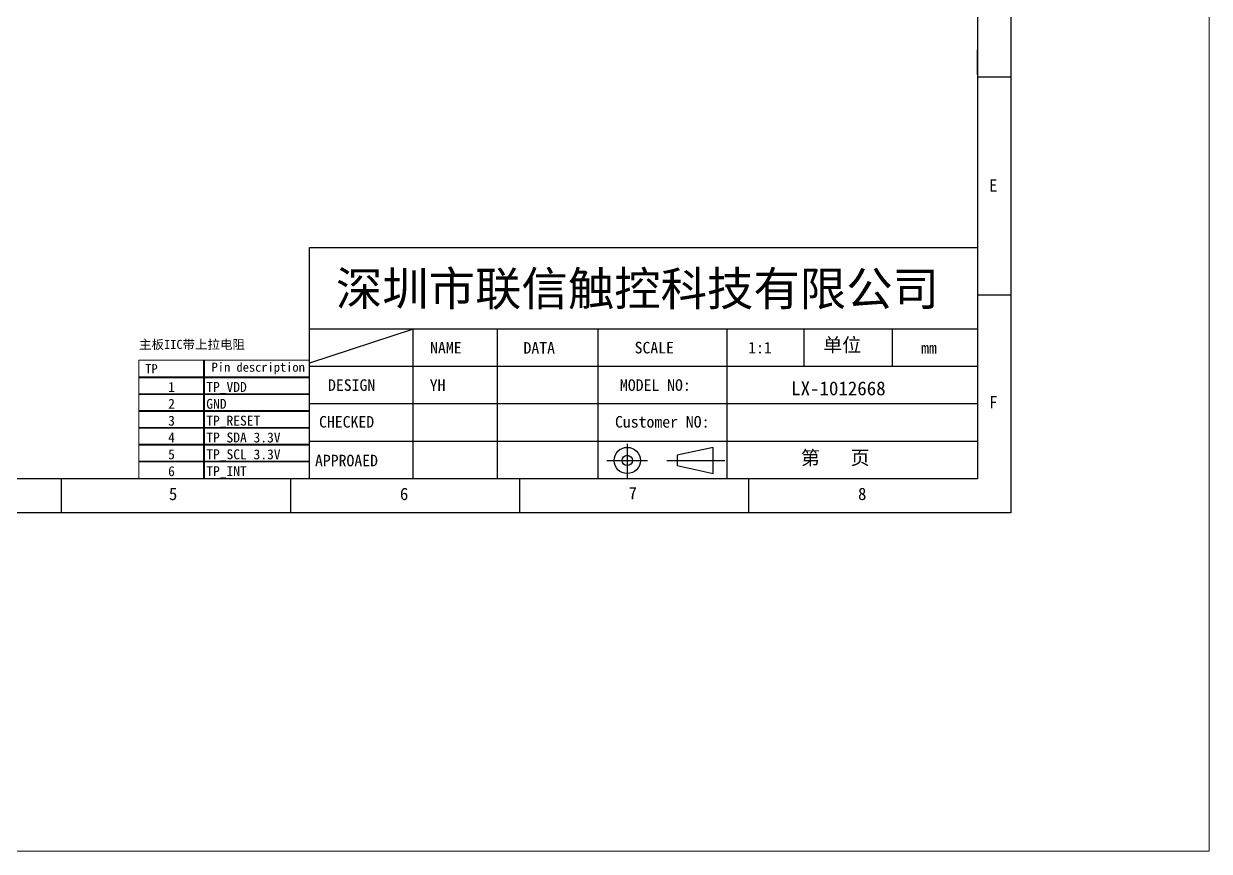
# Model space of a CAD drawing. Header units: millimetres. Extents: x 20850 to 34255, y -4073 to 3090.
# Drawn here: x 23846 to 24468, y 2016 to 2451 of the extents above; entities that cross this region are included whole.
import ezdxf
from ezdxf.enums import TextEntityAlignment as Align

# ---------------------------------------------------------------- set-up
doc = ezdxf.new("R2010")
doc.units = ezdxf.units.MM
doc.header["$LTSCALE"] = 0.2
doc.styles.add('WMF-宋体0', font='')
doc.styles.add('宋体', font='', dxfattribs={"height": 3})
doc.styles.add('宋体3.5', font='', dxfattribs={"height": 3.5})
doc.styles.get('WMF-宋体0').set_extended_font_data('NSimSun')
doc.styles.get('宋体').set_extended_font_data('SimSun')
doc.styles.get('宋体3.5').set_extended_font_data('SimSun')

msp = doc.modelspace()

# ---------------------------------------------------------------- linework, layer by layer
for p, q in [((24364.0917, 2881.809), (24364.0917, 2194.2849)), ((24346.7089, 2859.4505), (24346.7089, 2212.1425)), ((24346.7089, 2424.5902), (24346.7089, 2437.5522)), ((24346.7089, 2423.4608), (24364.0917, 2423.4608)), ((23995.8125, 2333.6305), (24005.1677, 2333.6305)), ((23995.8125, 2212.1425), (23995.8125, 2333.6305)), ((24005.1677, 2333.6305), (24346.7089, 2333.6305)), ((24346.7089, 2333.6305), (24346.7089, 2212.1425)), ((24346.7089, 2320.5415), (24346.7089, 2212.1425)), ((24346.7089, 2308.8737), (24364.0917, 2308.8737)), ((24005.1677, 2290.8523), (23995.8125, 2290.8523)), ((24050.3066, 2290.8523), (23995.8125, 2272.8865)), ((24346.7089, 2290.8523), (24005.1677, 2290.8523)), ((24050.3066, 2212.1425), (24050.3066, 2290.8523)), ((24094.3983, 2290.8523), (24094.3983, 2212.1425)), ((24147.3603, 2290.8523), (24147.3603, 2212.1425)), ((24214.9675, 2290.8523), (24214.9675, 2212.1425)), ((24255.5079, 2290.8523), (24255.5079, 2271.1748)), ((24301.8164, 2290.8523), (24301.8164, 2271.1748)), ((24005.1677, 2271.1748), (23995.8125, 2271.1748)), ((24346.7089, 2271.1748), (24005.1677, 2271.1748)), ((24005.1677, 2251.4974), (23995.8125, 2251.4974)), ((24346.7089, 2251.4974), (24005.1677, 2251.4974)), ((24005.1677, 2231.8199), (23995.8125, 2231.8199)), ((24346.7089, 2231.8199), (24005.1677, 2231.8199)), ((24162.735, 2230.4787), (24162.735, 2212.7124)), ((24207.7591, 2228.6604), (24188.8687, 2224.4831)), ((24188.8687, 2224.4831), (24188.8687, 2219.0521)), ((24207.7591, 2214.8748), (24207.7591, 2228.6604)), ((24151.996, 2221.7676), (24173.3087, 2221.7676)), ((24183.485, 2221.7676), (24213.9309, 2221.7676)), ((24188.8687, 2219.0521), (24207.7591, 2214.8748)), ((24346.7089, 2212.1425), (23384.2858, 2212.1425)), ((23865.4929, 2212.1425), (23865.4929, 2194.2849)), ((23985.7947, 2212.1425), (23985.7947, 2194.2849)), ((24346.7089, 2212.1425), (23995.8125, 2212.1425)), ((24106.0965, 2212.1425), (24106.0965, 2194.2849)), ((24226.3982, 2212.1425), (24226.3982, 2194.2849)), ((24364.0917, 2194.2849), (23359.4131, 2194.2849))]:
    msp.add_line(p, q)
at = {"color": 0, "lineweight": 0}
for p, q in [((23906.2316, 2274.5426), (23940.6914, 2274.5426)), ((23940.6914, 2265.2292), (23940.6914, 2274.5426)), ((23906.2316, 2265.2292), (23940.6914, 2265.2292))]:
    msp.add_line(p, q, dxfattribs=at)
at = {"color": 1, "lineweight": 15}
msp.add_lwpolyline([(20850.3737, 3090.1895), (24468.3963, 3090.1895), (24468.3963, 2016.3645), (20850.3737, 2016.3645)], close=True, dxfattribs=at)
at = {"color": 0, "lineweight": 0}
for points in [[(23906.2316, 2265.6949), (23906.2316, 2256.3814), (23940.6914, 2256.3814), (23940.6914, 2265.6949), (23906.2316, 2265.6949), (23906.2316, 2274.5426)], [(23940.2257, 2274.5426), (23940.2257, 2265.2292), (23995.8125, 2265.2292), (23995.8125, 2274.5426), (23940.2257, 2274.5426), (23940.2257, 2274.5426)], [(23940.2257, 2274.5426), (23940.2257, 2265.2292), (23995.8125, 2265.2292), (23995.8125, 2274.5426), (23940.2257, 2274.5426), (23940.2257, 2274.5426)], [(23906.2316, 2265.6949), (23906.2316, 2265.2292), (23995.8125, 2265.2292), (23995.8125, 2265.6949), (23906.2316, 2265.6949), (23906.2316, 2265.6949)], [(23940.2257, 2265.6949), (23940.2257, 2256.3814), (23995.8125, 2256.3814), (23995.8125, 2265.6949), (23940.2257, 2265.6949), (23940.2257, 2265.6949)], [(23906.2316, 2256.8471), (23906.2316, 2247.5336), (23940.6914, 2247.5336), (23940.6914, 2256.8471), (23906.2316, 2256.8471), (23906.2316, 2256.8471)], [(23940.2257, 2256.8471), (23940.2257, 2247.5336), (23995.8125, 2247.5336), (23995.8125, 2256.8471), (23940.2257, 2256.8471), (23940.2257, 2256.8471)], [(23906.2316, 2247.9993), (23906.2316, 2238.6858), (23940.6914, 2238.6858), (23940.6914, 2247.9993), (23906.2316, 2247.9993), (23906.2316, 2247.9993)], [(23906.2316, 2247.9993), (23906.2316, 2247.5336), (23995.8125, 2247.5336), (23995.8125, 2247.9993), (23906.2316, 2247.9993), (23906.2316, 2247.9993)], [(23940.2257, 2247.9993), (23940.2257, 2238.6858), (23995.8125, 2238.6858), (23995.8125, 2247.9993), (23940.2257, 2247.9993), (23940.2257, 2247.9993)], [(23906.2316, 2239.1515), (23906.2316, 2229.838), (23940.6914, 2229.838), (23940.6914, 2239.1515), (23906.2316, 2239.1515), (23906.2316, 2239.1515)], [(23906.2316, 2239.1515), (23906.2316, 2238.6858), (23995.8125, 2238.6858), (23995.8125, 2239.1515), (23906.2316, 2239.1515), (23906.2316, 2239.1515)], [(23940.2257, 2239.1515), (23940.2257, 2229.838), (23995.8125, 2229.838), (23995.8125, 2239.1515), (23940.2257, 2239.1515), (23940.2257, 2239.1515)], [(23906.2316, 2230.3037), (23906.2316, 2220.9903), (23940.6914, 2220.9903), (23940.6914, 2230.3037), (23906.2316, 2230.3037), (23906.2316, 2230.3037)], [(23906.2316, 2230.3037), (23906.2316, 2229.838), (23995.8125, 2229.838), (23995.8125, 2230.3037), (23906.2316, 2230.3037), (23906.2316, 2230.3037)], [(23940.2257, 2230.3037), (23940.2257, 2220.9903), (23995.8125, 2220.9903), (23995.8125, 2230.3037), (23940.2257, 2230.3037), (23940.2257, 2230.3037)], [(23906.2316, 2221.4559), (23906.2316, 2212.1425), (23940.6914, 2212.1425), (23940.6914, 2221.4559), (23906.2316, 2221.4559), (23906.2316, 2221.4559)], [(23906.2316, 2221.4559), (23906.2316, 2220.9903), (23995.8125, 2220.9903), (23995.8125, 2221.4559), (23906.2316, 2221.4559), (23906.2316, 2221.4559)], [(23940.2257, 2221.4559), (23940.2257, 2212.1425), (23995.8125, 2212.1425), (23995.8125, 2221.4559), (23940.2257, 2221.4559), (23940.2257, 2221.4559)]]:
    msp.add_lwpolyline(points, dxfattribs=at)
for major_axis in [(-4.8739, 4.8739), (-1.9202, 1.9202)]:
    msp.add_ellipse((24162.735, 2221.7676), major_axis=major_axis, ratio=1, start_param=3.92699082, end_param=10.21017612)

# ---------------------------------------------------------------- texts
at = {"lineweight": 15}
for s, height, style, p in [('E', 6.4809, '宋体', (24352.7425, 2363.1134)), ('深圳市联信触控科技有限公司', 17.860144, '宋体', (24009.7238, 2303.1296)), ('单位', 7.29, '宋体3.5', (24265.671, 2278.8547)), ('NAME', 6.075, '宋体3.5', (24059.1758, 2277.9863)), ('DATA', 6.075, '宋体3.5', (24108.2431, 2277.8899)), ('SCALE', 6.075, '宋体3.5', (24166.589, 2278.0257)), ('1:1', 6.075, '宋体3.5', (24226.2415, 2278.0126)), ('mm', 6.075, '宋体3.5', (24317.0359, 2277.8899)), ('DESIGN', 6.075, '宋体3.5', (24005.5917, 2258.3483)), ('YH', 6.075, '宋体3.5', (24058.9743, 2258.3089)), ('MODEL NO:', 6.075, '宋体3.5', (24158.8964, 2258.3483)), ('F', 6.4809, '宋体', (24352.7787, 2249.1307)), ('CHECKED', 6.075, '宋体3.5', (24000.8736, 2239.0463)), ('Customer NO:', 6.075, '宋体3.5', (24156.3084, 2239.0463)), ('APPROAED', 6.075, '宋体3.5', (23998.735, 2218.6866)), ('第', 7.29, '宋体3.5', (24253.9804, 2219.5566)), ('页', 7.29, '宋体3.5', (24280.0452, 2219.5566)), ('5', 6.4809, '宋体', (23922.0067, 2200.9451)), ('6', 6.4809, '宋体', (24043.3348, 2200.9451)), ('7', 6.4809, '宋体', (24163.4284, 2201.3392)), ('8', 6.4809, '宋体', (24283.9235, 2200.9451))]:
    msp.add_text(s, height=height, dxfattribs=dict(at, style=style)).set_placement(p)
at = {"color": 7, "lineweight": 5, "style": '宋体'}
for s, p in [('主板IIC带上拉电阻', (23906.3325, 2278.8989)), ('Pin description', (23944.4335, 2266.9671)), ('TP', (23909.5894, 2266.1349))]:
    msp.add_text(s, height=4.8, dxfattribs=at).set_placement(p, align=Align.BOTTOM_LEFT)
at = {"color": 0, "lineweight": 0, "style": 'WMF-宋体0'}
for s, height, p in [('1', 5.2155, (23921.5988, 2257.7784)), ('TP_VDD', 5.21553, (23941.6228, 2257.7784)), ('2', 5.2155, (23921.5988, 2248.9306)), ('GND', 5.21553, (23941.6228, 2248.9306)), ('3', 5.2155, (23921.5988, 2240.0828)), ('TP_RESET', 5.21553, (23941.6228, 2240.0828)), ('4', 5.2155, (23921.5988, 2231.2351)), ('TP_SDA 3.3V', 5.215535, (23941.6228, 2231.2351)), ('5', 5.2155, (23921.5988, 2222.3873)), ('TP_SCL 3.3V', 5.215535, (23941.6228, 2222.3873)), ('6', 5.2155, (23921.5988, 2213.5395)), ('TP_INT', 5.21553, (23941.6228, 2213.5395))]:
    msp.add_text(s, height=height, dxfattribs=at).set_placement(p)
at = {"lineweight": 15, "insert": (24248.8156, 2263.3027), "char_height": 7.29, "width": 33.217871, "attachment_point": 1, "style": '宋体3.5'}
msp.add_mtext('LX-1012668', dxfattribs=at)

doc.saveas('drawing.dxf')
